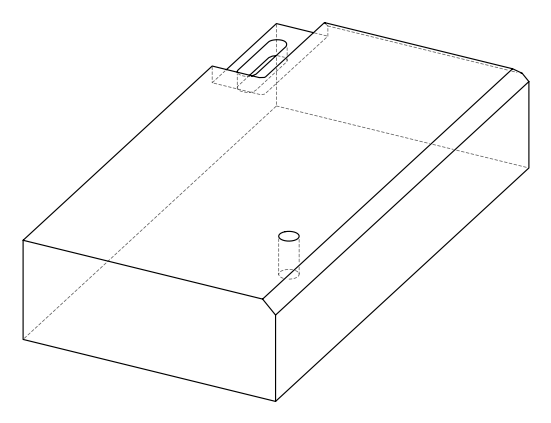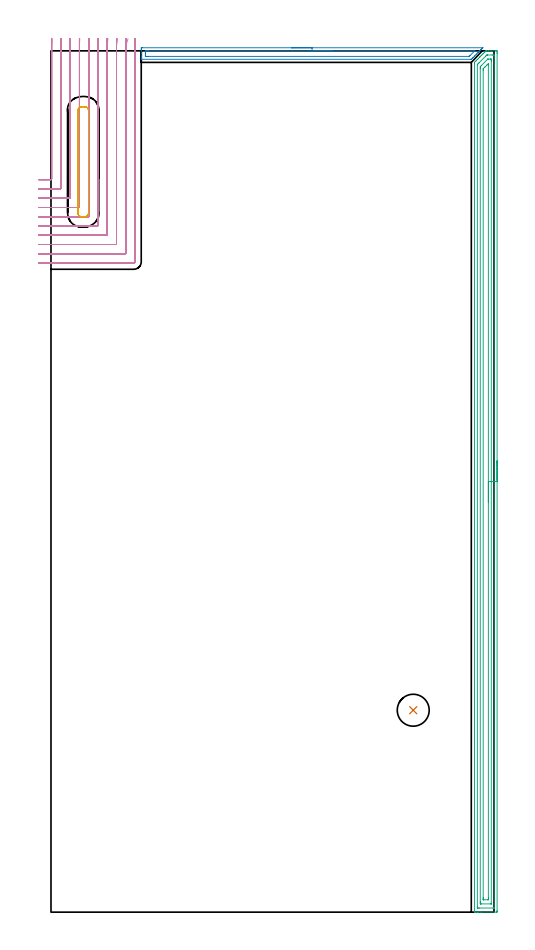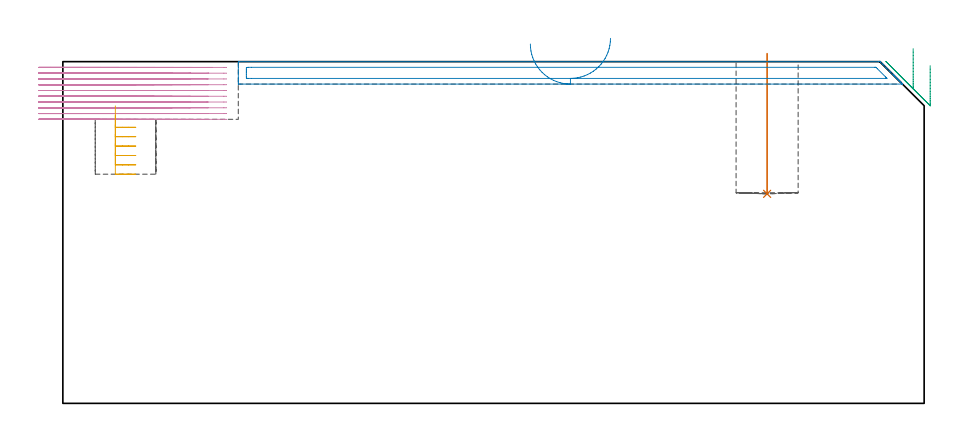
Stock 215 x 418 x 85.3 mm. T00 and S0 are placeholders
(PLAN: 5 operations, 3 tool changes, 43.9 min)
(1 INDEXABLE_INSERT_DRILL_BLIND_HOLE_FROM_SOLID | STEP1POCKET | NXT0302_002 | 0.14 min | 6178 mm3)
(2 AREA_MILL | FG_CHAMFER_SURFACE | UGT0205_001 | 2.81 min | 2708 mm3)
(3 AREA_MILL_1 | FG_CHAMFER_SURFACE_1 | UGT0205_001 | 13.59 min | 25181 mm3)
(4 MILL_CORNER_NOTCH_RECTANGULAR | CORNER_NOTCH_RECTANGULAR | UGT0201_124 | Follow Part, ap 1.5, ae 75% | 25.51 min | 66760 mm3)
(5 MILL_RECTANGULAR_POCKET | POCKET_RECTANGULAR_STRAIGHT | UGT0201_128 | Follow Part, ap 2.5, ae 75% | 1.89 min | 12580 mm3)
(TOOL NXT0302_002 | Index. Insert Drill 15.5mm [880-D1550L20-05] | D15.5 PA176 FL78 Z2)
(TOOL UGT0205_001 | Chamfer Mill 20 x 3 x 45 deg. | D20 FL50 Z2)
(TOOL UGT0201_124 | Carbide End Mill 6.0 | D6 FL15 Z4)
(TOOL UGT0201_128 | Carbide End Mill 10.0 | D10 FL15 Z4)
(OP 1 INDEXABLE_INSERT_DRILL_BLIND_HOLE_FROM_SOLID)
G17 G21 G94 G90
T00 M6
G54
G17 G0 G90 X175.8 Y98. S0 M3
G43 Z95.3 H1
G94 G81 G98 Z52.3 F250. R87.3
G80
M5
M2
(OP 2 AREA_MILL)
G17 G21 G94 G90
T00 M6
G54
G17 G0 G90 X116.7 Y419.5 S1061 M3
G43 Z95.3 H0
Z89.7
G94 G1 X116.738 Z88.828 F250.
X116.852 Z87.963
X117.041 Z87.112
X117.303 Z86.28
X117.637 Z85.474
X118.04 Z84.7
X118.509 Z83.964
X119.04 Z83.272
X119.629 Z82.629
X120.272 Z82.039
X120.964 Z81.508
X121.7 Z81.04
X122.474 Z80.637
X123.28 Z80.303
X124.112 Z80.041
X124.964 Z79.852
X125.828 Z79.738
X126.7 Z79.7
X209.354
X209.566 Y419.494 Z79.704
X209.581 Y419.492 Z79.705
X209.566 Y419.465 Z79.733
X209.191 Y419.091 Z80.109
X209.027 Y418.926 Z80.271
X208.97 Y418.869 Z80.33
X208.787 Y418.686 Z80.513
X208.73 Y418.629 Z80.568
X208.672 Y418.571 Z80.628
X208.491 Y418.391 Z80.808
X208.434 Y418.332 Z80.865
X208.373 Y418.273 Z80.926
X208.196 Y418.095 Z81.104
X208.137 Y418.035 Z81.161
X208.075 Y417.975 Z81.224
X207.9 Y417.8 Z81.399
X207.84 Y417.739 Z81.458
X207.777 Y417.677 Z81.522
X207.605 Y417.504 Z81.695
X207.543 Y417.442 Z81.755
X207.479 Y417.379 Z81.82
X207.309 Y417.209 Z81.99
X207.247 Y417.145 Z82.051
X206.555 Y416.455 Z82.745
X206.357 Y416.255 Z82.942
X205.677 Y415.577 Z83.623
X205.466 Y415.365 Z83.832
X204.798 Y414.698 Z84.502
X204.576 Y414.474 Z84.722
X204.103 Y414.003 Z85.194
X204.002 Y413.906 Z85.292
X203.604 Y413.9 Z85.3
X43.983
X43.81 Y413.903 Z85.288
X43.807 Y413.951 Z85.241
X43.8 Y414.371 Z84.829
Y414.635 Z84.565
Y415.365 Z83.831
Y416.62 Z82.577
Y418.035 Z81.16
Y418.663 Z80.533
X43.802 Y418.926 Z80.271
X43.808 Y419.491 Z79.705
X43.86 Y419.494 Z79.703
X44.43 Y419.5 Z79.7
X126.7
Y418.086 Z81.114
X205.443 Y418.085 Z81.115
X205.545 Y418.083 Z81.117
X205.716 Y418.077 Z81.123
X205.679 Y418.035 Z81.165
X205.538 Y417.89 Z81.31
X205.393 Y417.743 Z81.457
X203.309 Y415.659 Z83.541
X203.012 Y415.365 Z83.835
X202.977 Y415.334 Z83.866
X202.962 Y415.324 Z83.876
X202.912 Y415.32 Z83.88
X202.811 Y415.316 Z83.884
X202.76 Y415.314 Z83.886
X202.71
X47.113
X46.266 Y415.318 Z83.882
X46.219 Y415.321 Z83.879
X45.81 Y415.365 Z83.835
X45.803 Y415.779 Z83.421
X45.801 Y416.255 Z82.945
X45.8 Y416.672 Z82.528
X45.801 Y417.145 Z82.055
X45.803 Y417.56 Z81.64
X45.81 Y418.035 Z81.165
X46.175 Y418.08 Z81.12
X46.219 Y418.082 Z81.118
X47.063 Y418.086 Z81.114
X47.113
X126.7
X127.572 Z81.152
X128.437 Z81.266
X129.288 Z81.455
X130.12 Z81.717
X130.926 Z82.051
X131.7 Z82.454
X132.436 Z82.923
X133.128 Z83.454
X133.771 Z84.043
X134.36 Z84.686
X134.892 Z85.378
X135.36 Z86.114
X135.763 Z86.888
X136.097 Z87.694
X136.359 Z88.526
X136.548 Z89.378
X136.662 Z90.243
X136.7 Z91.114
G0 Z95.3
M5
M2
(OP 3 AREA_MILL_1)
G17 G21 G94 G90
T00 M6
G54
G17 G0 G90 X216.5 Y219. S1061 M3
G43 Z95.3 H0
Z84.3
G94 G1 Y218.962 Z83.428 F250.
Y218.848 Z82.563
Y218.659 Z81.712
Y218.397 Z80.88
Y218.063 Z80.074
Y217.66 Z79.3
Y217.192 Z78.564
Y216.66 Z77.872
Y216.071 Z77.229
Y215.428 Z76.64
Y214.736 Z76.108
Y214. Z75.64
Y213.226 Z75.237
Y212.42 Z74.903
Y211.588 Z74.641
Y210.737 Z74.452
Y209.872 Z74.338
Y209. Z74.3
Y0.631
X216.497 Y0.331 Z74.302
X216.492 Y0.01 Z74.306
X216.167 Y0. Z74.631
X208.771 Z82.024
X207.354 Z83.442
X206.987 Z83.808
X206.253 Z84.546
X205.99 Z84.81
X205.561 Z85.23
X205.506 Z85.285
X205.502 Y0.007 Z85.288
X205.5 Y0.184 Z85.3
Y412.003
X205.506 Y412.402 Z85.292
X205.599 Y412.5 Z85.199
X206.095 Y412.997 Z84.701
X206.541 Y413.442 Z84.258
X206.987 Y413.889 Z83.809
X207.433 Y414.333 Z83.366
X207.879 Y414.781 Z82.917
X208.084 Y414.984 Z82.715
X208.155 Y415.055 Z82.645
X208.771 Y415.672 Z82.025
X208.978 Y415.878 Z81.821
X209.039 Y415.939 Z81.761
X209.662 Y416.564 Z81.134
X209.872 Y416.773 Z80.927
X209.923 Y416.823 Z80.877
X210.554 Y417.456 Z80.242
X210.767 Y417.667 Z80.033
X210.807 Y417.707 Z79.993
X211. Y417.9 Z79.799
X211.067 Y417.965 Z79.732
X211.11 Y417.999 Z79.687
X211.446 Y418. Z79.352
X211.55 Z79.248
X212.338 Z78.457
X213.596 Z77.201
X215.013 Z75.783
X215.642 Z75.154
X215.905 Y417.998 Z74.892
X216.491 Y417.992 Z74.305
X216.493 Y417.959 Z74.303
X216.499 Y417.369 Z74.301
X216.5 Y416.772 Z74.3
Y209.
X215.086 Z75.714
X215.085 Y2.273 Z75.715
X215.082 Y2.127 Z75.718
X215.079 Y2.031 Z75.721
X215.073 Y2.009 Z75.727
X215.064 Y2.007 Z75.736
X215.013 Y2.004 Z75.787
X214.539 Y2. Z76.261
X207.879 Z82.921
X207.404 Y2.001 Z83.396
X206.987 Y2.008 Z83.813
X206.934 Y2.01 Z83.866
X206.921 Y2.201 Z83.879
X206.916 Y2.347 Z83.884
X206.915 Y2.42 Z83.885
Y411.109
X206.916 Y411.18 Z83.884
X206.92 Y411.254 Z83.88
X206.928 Y411.367 Z83.872
X206.987 Y411.43 Z83.813
X207.271 Y411.719 Z83.529
X207.553 Y412.003 Z83.247
X207.716 Y412.166 Z83.084
X210.842 Y415.292 Z79.958
X211.13 Y415.58 Z79.67
X211.29 Y415.736 Z79.51
X211.446 Y415.884 Z79.354
X211.566 Y415.99 Z79.234
X211.683 Y415.994 Z79.117
X211.92 Y415.999 Z78.88
X214.121 Y416. Z76.679
X214.596 Y415.999 Z76.204
X215.013 Y415.992 Z75.787
X215.066 Y415.99 Z75.734
X215.079 Y415.799 Z75.721
X215.084 Y415.653 Z75.716
X215.085 Y415.58 Z75.715
X215.086 Y209. Z75.714
X213.672 Z77.128
X213.671 Y4.097 Z77.129
Y4.042
X213.668 Y4.016 Z77.132
X213.666 Y4.01 Z77.134
X213.644 Y4.007 Z77.156
X213.436 Y4.001 Z77.364
X208.771 Z82.029
X208.563 Y4.004 Z82.237
X208.425 Y4.009 Z82.375
X208.335 Y4.016 Z82.465
X208.333 Y4.061 Z82.467
X208.33 Y4.208 Z82.47
X208.329 Y4.652 Z82.471
X208.328 Y5.103 Z82.472
X208.329 Y409.32 Z82.471
X208.33 Y409.763 Z82.47
X208.333 Y410.215 Z82.467
X208.336 Y410.32 Z82.465
X208.403 Y410.395 Z82.397
X208.494 Y410.492 Z82.306
X208.771 Y410.771 Z82.029
X208.939 Y410.94 Z81.861
X211.793 Y413.792 Z79.007
X211.977 Y413.966 Z78.823
X212.007 Y413.99 Z78.793
X212.061 Y413.995 Z78.739
X212.131 Y413.999 Z78.669
X213.229 Z77.571
X213.437 Y413.996 Z77.363
X213.575 Y413.991 Z77.225
X213.665 Y413.984 Z77.135
X213.667 Y413.939 Z77.133
X213.67 Y413.792 Z77.13
X213.671 Y413.348 Z77.129
X213.672 Y412.897 Z77.128
Y209.
X212.257 Z78.543
Y6.891
X212.253 Y6.082 Z78.547
X212.251 Y6.026 Z78.549
X212.246 Y6.01 Z78.554
X212.223 Y6.008 Z78.577
X212.112 Y6.003 Z78.688
X211.89 Y6.001 Z78.91
X210.109 Z80.691
X209.887 Y6.003 Z80.913
X209.777 Y6.007 Z81.023
X209.754 Y6.01 Z81.046
X209.749 Y6.023 Z81.051
X209.748 Y6.065 Z81.052
X209.743 Y6.81 Z81.057
Y6.891
Y408.426
X209.748 Y409.235 Z81.052
X209.749 Y409.276 Z81.051
X209.778 Y409.32 Z81.022
X210.609 Y410.16 Z80.191
X211.558 Y411.109 Z79.242
X211.79 Y411.336 Z79.01
X211.954 Y411.493 Z78.846
X212.251 Y411.76 Z78.55
X212.257 Y411.033 Z78.543
Y209.
Y208.128 Z78.581
Y207.264 Z78.695
Y206.412 Z78.883
Y205.58 Z79.146
Y204.774 Z79.48
Y204. Z79.882
Y203.264 Z80.351
Y202.572 Z80.882
Y201.929 Z81.472
Y201.34 Z82.115
Y200.809 Z82.807
Y200.34 Z83.543
Y199.937 Z84.316
Y199.603 Z85.122
Y199.341 Z85.954
Y199.152 Z86.806
Y199.038 Z87.671
Y199. Z88.543
G0 Z95.3
M5
M2
(OP 4 MILL_CORNER_NOTCH_RECTANGULAR)
G17 G21 G94 G90
T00 M6
G54
G17 G0 G90 X-6. Y355.5 S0 M3
G43 Z95.3 H0
Z83.86
G94 G1 X-3. F250.
X0.004 F500.
G3 X0.3 Y355.796 R0.3
G1 Y419.678
G2 X0.322 Y421. R40.5
G1 X0.42 Y423.998 F250.
G0 Z95.3
X-6. Y351.
Z83.86
G1 X-3.
X4.504 F500.
G3 X4.8 Y351.296 R0.3
G1 Y419.678
G2 X4.824 Y421. R36.
G1 X4.934 Y423.998 F250.
G0 Z95.3
X-6. Y346.5
Z83.86
G1 X-3.
X9.003 F500.
G3 X9.3 Y346.797 R0.3
G1 Y419.678
G2 X9.328 Y421. R31.5
G1 X9.454 Y423.997 F250.
G0 Z95.3
X-6. Y342.
Z83.86
G1 X-3.
X13.503 F500.
G3 X13.8 Y342.297 R0.3
G1 Y419.678
G2 X13.832 Y421. R27.
G1 X13.979 Y423.996 F250.
G0 Z95.3
X-6. Y337.5
Z83.86
G1 X-3.
X18.003 F500.
G3 X18.3 Y337.797 R0.3
G1 Y419.678
G2 X18.339 Y421. R22.5
G1 X18.515 Y423.995 F250.
G0 Z95.3
X-6. Y333.
Z83.86
G1 X-3.
X22.503 F500.
G3 X22.8 Y333.297 R0.3
G1 Y419.678
G2 X22.849 Y421. R18.
G1 X23.069 Y423.992 F250.
G0 Z95.3
X-6. Y328.5
Z83.86
G1 X-3.
X27.003 F500.
G3 X27.3 Y328.797 R0.3
G1 Y419.678
G2 X27.365 Y421. R13.5
G1 X27.659 Y423.986 F250.
G0 Z95.3
X-6. Y324.
Z83.86
G1 X-3.
X31.503 F500.
G3 X31.8 Y324.297 R0.3
G1 Y419.678
G2 X31.898 Y421. R9.
G1 X32.338 Y423.967 F250.
G0 Z95.3
X-6. Y319.5
Z83.86
G1 X-3.
X36.003 F500.
G3 X36.3 Y319.797 R0.3
G1 Y419.678
G2 X36.499 Y421. R4.5
G1 X37.38 Y423.868 F250.
G0 Z95.3
X-6. Y315.
Z83.86
G1 X-3.
X40.2 F500.
G3 X40.8 Y315.6 R0.6
G1 Y419.678
Y422.678 F250.
G0 Z95.3
X-6. Y355.5
Z82.42
G1 X-3.
X0.004 F500.
G3 X0.3 Y355.796 R0.3
G1 Y420.832
Y421.
X0.313 Y424. F250.
G0 Z95.3
X-6. Y351.
Z82.42
G1 X-3.
X4.504 F500.
G3 X4.8 Y351.296 R0.3
G1 Y420.832
Y421.
X4.814 Y424. F250.
G0 Z95.3
X-6. Y346.5
Z82.42
G1 X-3.
X9.003 F500.
G3 X9.3 Y346.797 R0.3
G1 Y420.832
Y421.
X9.316 Y424. F250.
G0 Z95.3
X-6. Y342.
Z82.42
G1 X-3.
X13.503 F500.
G3 X13.8 Y342.297 R0.3
G1 Y420.832
X13.801 Y421.
X13.819 Y424. F250.
G0 Z95.3
X-6. Y337.5
Z82.42
G1 X-3.
X18.003 F500.
G3 X18.3 Y337.797 R0.3
G1 Y420.832
X18.301 Y421.
X18.323 Y424. F250.
G0 Z95.3
X-6. Y333.
Z82.42
G1 X-3.
X22.503 F500.
G3 X22.8 Y333.297 R0.3
G1 Y420.832
X22.801 Y421.
X22.829 Y424. F250.
G0 Z95.3
X-6. Y328.5
Z82.42
G1 X-3.
X27.003 F500.
G3 X27.3 Y328.797 R0.3
G1 Y420.832
X27.301 Y421.
X27.338 Y424. F250.
G0 Z95.3
X-6. Y324.
Z82.42
G1 X-3.
X31.503 F500.
G3 X31.8 Y324.297 R0.3
G1 Y420.832
X31.802 Y421.
X31.858 Y423.999 F250.
G0 Z95.3
X-6. Y319.5
Z82.42
G1 X-3.
X36.003 F500.
G3 X36.3 Y319.797 R0.3
G1 Y420.832
X36.303 Y421.
X36.415 Y423.998 F250.
G0 Z95.3
X-6. Y315.
Z82.42
G1 X-3.
X40.2 F500.
G3 X40.8 Y315.6 R0.6
G1 Y420.832
Y423.832 F250.
G0 Z95.3
X-6. Y355.5
Z80.98
G1 X-3.
X0.004 F500.
G3 X0.3 Y355.796 R0.3
G1 Y421.
Y424. F250.
G0 Z95.3
X-6. Y351.
Z80.98
G1 X-3.
X4.504 F500.
G3 X4.8 Y351.296 R0.3
G1 Y421.
Y424. F250.
G0 Z95.3
X-6. Y346.5
Z80.98
G1 X-3.
X9.003 F500.
G3 X9.3 Y346.797 R0.3
G1 Y421.
Y424. F250.
G0 Z95.3
X-6. Y342.
Z80.98
G1 X-3.
X13.503 F500.
G3 X13.8 Y342.297 R0.3
G1 Y421.
Y424. F250.
G0 Z95.3
X-6. Y337.5
Z80.98
G1 X-3.
X18.003 F500.
G3 X18.3 Y337.797 R0.3
G1 Y421.
Y424. F250.
G0 Z95.3
X-6. Y333.
Z80.98
G1 X-3.
X22.503 F500.
G3 X22.8 Y333.297 R0.3
G1 Y421.
Y424. F250.
G0 Z95.3
X-6. Y328.5
Z80.98
G1 X-3.
X27.003 F500.
G3 X27.3 Y328.797 R0.3
G1 Y421.
Y424. F250.
G0 Z95.3
X-6. Y324.
Z80.98
G1 X-3.
X31.503 F500.
G3 X31.8 Y324.297 R0.3
G1 Y421.
Y424. F250.
G0 Z95.3
X-6. Y319.5
Z80.98
G1 X-3.
X36.003 F500.
G3 X36.3 Y319.797 R0.3
G1 Y421.
Y424. F250.
G0 Z95.3
X-6. Y315.
Z80.98
G1 X-3.
X40.2 F500.
G3 X40.8 Y315.6 R0.6
G1 Y421.
Y424. F250.
G0 Z95.3
X-6. Y355.5
Z79.54
G1 X-3.
X0.004 F500.
G3 X0.3 Y355.796 R0.3
G1 Y421.
Y424. F250.
G0 Z95.3
X-6. Y351.
Z79.54
G1 X-3.
X4.504 F500.
G3 X4.8 Y351.296 R0.3
G1 Y421.
Y424. F250.
G0 Z95.3
X-6. Y346.5
Z79.54
G1 X-3.
X9.003 F500.
G3 X9.3 Y346.797 R0.3
G1 Y421.
Y424. F250.
G0 Z95.3
X-6. Y342.
Z79.54
G1 X-3.
X13.503 F500.
G3 X13.8 Y342.297 R0.3
G1 Y421.
Y424. F250.
G0 Z95.3
X-6. Y337.5
Z79.54
G1 X-3.
X18.003 F500.
G3 X18.3 Y337.797 R0.3
G1 Y421.
Y424. F250.
G0 Z95.3
X-6. Y333.
Z79.54
G1 X-3.
X22.503 F500.
G3 X22.8 Y333.297 R0.3
G1 Y421.
Y424. F250.
G0 Z95.3
X-6. Y328.5
Z79.54
G1 X-3.
X27.003 F500.
G3 X27.3 Y328.797 R0.3
G1 Y421.
Y424. F250.
G0 Z95.3
X-6. Y324.
Z79.54
G1 X-3.
X31.503 F500.
G3 X31.8 Y324.297 R0.3
G1 Y421.
Y424. F250.
G0 Z95.3
X-6. Y319.5
Z79.54
G1 X-3.
X36.003 F500.
G3 X36.3 Y319.797 R0.3
G1 Y421.
Y424. F250.
G0 Z95.3
X-6. Y315.
Z79.54
G1 X-3.
X40.2 F500.
G3 X40.8 Y315.6 R0.6
G1 Y421.
Y424. F250.
G0 Z95.3
X-6. Y355.5
Z78.1
G1 X-3.
X0.004 F500.
G3 X0.3 Y355.796 R0.3
G1 Y421.
Y424. F250.
G0 Z95.3
X-6. Y351.
Z78.1
G1 X-3.
X4.504 F500.
G3 X4.8 Y351.296 R0.3
G1 Y421.
Y424. F250.
G0 Z95.3
X-6. Y346.5
Z78.1
G1 X-3.
X9.003 F500.
G3 X9.3 Y346.797 R0.3
G1 Y421.
Y424. F250.
G0 Z95.3
X-6. Y342.
Z78.1
G1 X-3.
X13.503 F500.
G3 X13.8 Y342.297 R0.3
G1 Y421.
Y424. F250.
G0 Z95.3
X-6. Y337.5
Z78.1
G1 X-3.
X18.003 F500.
G3 X18.3 Y337.797 R0.3
G1 Y421.
Y424. F250.
G0 Z95.3
X-6. Y333.
Z78.1
G1 X-3.
X22.503 F500.
G3 X22.8 Y333.297 R0.3
G1 Y421.
Y424. F250.
G0 Z95.3
X-6. Y328.5
Z78.1
G1 X-3.
X27.003 F500.
G3 X27.3 Y328.797 R0.3
G1 Y421.
Y424. F250.
G0 Z95.3
X-6. Y324.
Z78.1
G1 X-3.
X31.503 F500.
G3 X31.8 Y324.297 R0.3
G1 Y421.
Y424. F250.
G0 Z95.3
X-6. Y319.5
Z78.1
G1 X-3.
X36.003 F500.
G3 X36.3 Y319.797 R0.3
G1 Y421.
Y424. F250.
G0 Z95.3
X-6. Y315.
Z78.1
G1 X-3.
X40.2 F500.
G3 X40.8 Y315.6 R0.6
G1 Y421.
Y424. F250.
G0 Z95.3
X-6. Y355.5
Z76.66
G1 X-3.
X0.004 F500.
G3 X0.3 Y355.796 R0.3
G1 Y421.
Y424. F250.
G0 Z95.3
X-6. Y351.
Z76.66
G1 X-3.
X4.504 F500.
G3 X4.8 Y351.296 R0.3
G1 Y421.
Y424. F250.
G0 Z95.3
X-6. Y346.5
Z76.66
G1 X-3.
X9.003 F500.
G3 X9.3 Y346.797 R0.3
G1 Y421.
Y424. F250.
G0 Z95.3
X-6. Y342.
Z76.66
G1 X-3.
X13.503 F500.
G3 X13.8 Y342.297 R0.3
G1 Y421.
Y424. F250.
G0 Z95.3
X-6. Y337.5
Z76.66
G1 X-3.
X18.003 F500.
G3 X18.3 Y337.797 R0.3
G1 Y421.
Y424. F250.
G0 Z95.3
X-6. Y333.
Z76.66
G1 X-3.
X22.503 F500.
G3 X22.8 Y333.297 R0.3
G1 Y421.
Y424. F250.
G0 Z95.3
X-6. Y328.5
Z76.66
G1 X-3.
X27.003 F500.
G3 X27.3 Y328.797 R0.3
G1 Y421.
Y424. F250.
G0 Z95.3
X-6. Y324.
Z76.66
G1 X-3.
X31.503 F500.
G3 X31.8 Y324.297 R0.3
G1 Y421.
Y424. F250.
G0 Z95.3
X-6. Y319.5
Z76.66
G1 X-3.
X36.003 F500.
G3 X36.3 Y319.797 R0.3
G1 Y421.
Y424. F250.
G0 Z95.3
X-6. Y315.
Z76.66
G1 X-3.
X40.2 F500.
G3 X40.8 Y315.6 R0.6
G1 Y421.
Y424. F250.
G0 Z95.3
X-6. Y355.5
Z75.22
G1 X-3.
X0.004 F500.
G3 X0.3 Y355.796 R0.3
G1 Y421.
Y424. F250.
G0 Z95.3
X-6. Y351.
Z75.22
G1 X-3.
X4.504 F500.
G3 X4.8 Y351.296 R0.3
G1 Y421.
Y424. F250.
G0 Z95.3
X-6. Y346.5
Z75.22
G1 X-3.
X9.003 F500.
G3 X9.3 Y346.797 R0.3
G1 Y421.
Y424. F250.
G0 Z95.3
X-6. Y342.
Z75.22
G1 X-3.
X13.503 F500.
G3 X13.8 Y342.297 R0.3
G1 Y421.
Y424. F250.
G0 Z95.3
X-6. Y337.5
Z75.22
G1 X-3.
X18.003 F500.
G3 X18.3 Y337.797 R0.3
G1 Y421.
Y424. F250.
G0 Z95.3
X-6. Y333.
Z75.22
G1 X-3.
X22.503 F500.
G3 X22.8 Y333.297 R0.3
G1 Y421.
Y424. F250.
G0 Z95.3
X-6. Y328.5
Z75.22
G1 X-3.
X27.003 F500.
G3 X27.3 Y328.797 R0.3
G1 Y421.
Y424. F250.
G0 Z95.3
X-6. Y324.
Z75.22
G1 X-3.
X31.503 F500.
G3 X31.8 Y324.297 R0.3
G1 Y421.
Y424. F250.
G0 Z95.3
X-6. Y319.5
Z75.22
G1 X-3.
X36.003 F500.
G3 X36.3 Y319.797 R0.3
G1 Y421.
Y424. F250.
G0 Z95.3
X-6. Y315.
Z75.22
G1 X-3.
X40.2 F500.
G3 X40.8 Y315.6 R0.6
G1 Y421.
Y424. F250.
G0 Z95.3
X-6. Y355.5
Z73.78
G1 X-3.
X0.004 F500.
G3 X0.3 Y355.796 R0.3
G1 Y421.
Y424. F250.
G0 Z95.3
X-6. Y351.
Z73.78
G1 X-3.
X4.504 F500.
G3 X4.8 Y351.296 R0.3
G1 Y421.
Y424. F250.
G0 Z95.3
X-6. Y346.5
Z73.78
G1 X-3.
X9.003 F500.
G3 X9.3 Y346.797 R0.3
G1 Y421.
Y424. F250.
G0 Z95.3
X-6. Y342.
Z73.78
G1 X-3.
X13.503 F500.
G3 X13.8 Y342.297 R0.3
G1 Y421.
Y424. F250.
G0 Z95.3
X-6. Y337.5
Z73.78
G1 X-3.
X18.003 F500.
G3 X18.3 Y337.797 R0.3
G1 Y421.
Y424. F250.
G0 Z95.3
X-6. Y333.
Z73.78
G1 X-3.
X22.503 F500.
G3 X22.8 Y333.297 R0.3
G1 Y421.
Y424. F250.
G0 Z95.3
X-6. Y328.5
Z73.78
G1 X-3.
X27.003 F500.
G3 X27.3 Y328.797 R0.3
G1 Y421.
Y424. F250.
G0 Z95.3
X-6. Y324.
Z73.78
G1 X-3.
X31.503 F500.
G3 X31.8 Y324.297 R0.3
G1 Y421.
Y424. F250.
G0 Z95.3
X-6. Y319.5
Z73.78
G1 X-3.
X36.003 F500.
G3 X36.3 Y319.797 R0.3
G1 Y421.
Y424. F250.
G0 Z95.3
X-6. Y315.
Z73.78
G1 X-3.
X40.2 F500.
G3 X40.8 Y315.6 R0.6
G1 Y421.
Y424. F250.
G0 Z95.3
X-6. Y355.5
Z72.34
G1 X-3.
X0.004 F500.
G3 X0.3 Y355.796 R0.3
G1 Y421.
Y424. F250.
G0 Z95.3
X-6. Y351.
Z72.34
G1 X-3.
X4.504 F500.
G3 X4.8 Y351.296 R0.3
G1 Y421.
Y424. F250.
G0 Z95.3
X-6. Y346.5
Z72.34
G1 X-3.
X9.003 F500.
G3 X9.3 Y346.797 R0.3
G1 Y421.
Y424. F250.
G0 Z95.3
X-6. Y342.
Z72.34
G1 X-3.
X13.503 F500.
G3 X13.8 Y342.297 R0.3
G1 Y421.
Y424. F250.
G0 Z95.3
X-6. Y337.5
Z72.34
G1 X-3.
X18.003 F500.
G3 X18.3 Y337.797 R0.3
G1 Y421.
Y424. F250.
G0 Z95.3
X-6. Y333.
Z72.34
G1 X-3.
X22.503 F500.
G3 X22.8 Y333.297 R0.3
G1 Y421.
Y424. F250.
G0 Z95.3
X-6. Y328.5
Z72.34
G1 X-3.
X27.003 F500.
G3 X27.3 Y328.797 R0.3
G1 Y421.
Y424. F250.
G0 Z95.3
X-6. Y324.
Z72.34
G1 X-3.
X31.503 F500.
G3 X31.8 Y324.297 R0.3
G1 Y421.
Y424. F250.
G0 Z95.3
X-6. Y319.5
Z72.34
G1 X-3.
X36.003 F500.
G3 X36.3 Y319.797 R0.3
G1 Y421.
Y424. F250.
G0 Z95.3
X-6. Y315.
Z72.34
G1 X-3.
X40.2 F500.
G3 X40.8 Y315.6 R0.6
G1 Y421.
Y424. F250.
G0 Z95.3
X-6. Y355.5
Z70.9
G1 X-3.
X0.004 F500.
G3 X0.3 Y355.796 R0.3
G1 Y421.
Y424. F250.
G0 Z95.3
X-6. Y351.
Z70.9
G1 X-3.
X4.504 F500.
G3 X4.8 Y351.296 R0.3
G1 Y421.
Y424. F250.
G0 Z95.3
X-6. Y346.5
Z70.9
G1 X-3.
X9.003 F500.
G3 X9.3 Y346.797 R0.3
G1 Y421.
Y424. F250.
G0 Z95.3
X-6. Y342.
Z70.9
G1 X-3.
X13.503 F500.
G3 X13.8 Y342.297 R0.3
G1 Y421.
Y424. F250.
G0 Z95.3
X-6. Y337.5
Z70.9
G1 X-3.
X18.003 F500.
G3 X18.3 Y337.797 R0.3
G1 Y421.
Y424. F250.
G0 Z95.3
X-6. Y333.
Z70.9
G1 X-3.
X22.503 F500.
G3 X22.8 Y333.297 R0.3
G1 Y421.
Y424. F250.
G0 Z95.3
X-6. Y328.5
Z70.9
G1 X-3.
X27.003 F500.
G3 X27.3 Y328.797 R0.3
G1 Y421.
Y424. F250.
G0 Z95.3
X-6. Y324.
Z70.9
G1 X-3.
X31.503 F500.
G3 X31.8 Y324.297 R0.3
G1 Y421.
Y424. F250.
G0 Z95.3
X-6. Y319.5
Z70.9
G1 X-3.
X36.003 F500.
G3 X36.3 Y319.797 R0.3
G1 Y421.
Y424. F250.
G0 Z95.3
X-6. Y315.
Z70.9
G1 X-3.
X40.2 F500.
G3 X40.8 Y315.6 R0.6
G1 Y421.
Y424. F250.
G0 Z95.3
M5
M2
(OP 5 MILL_RECTANGULAR_POCKET)
G17 G21 G94 G90
T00 M6
G54
G17 G0 G90 X13.1 Y384.135 S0 M3
G43 Z95.3 H0
Z74.25
G94 G1 Y364.2 Z68.908 F250.
Y339.3 F500.
G3 X14.9 Y337.5 R1.8
G1 X16.4
G3 X18.2 Y339.3 R1.8
G1 Y389.1
G3 X16.4 Y390.9 R1.8
G1 X14.9
G3 X13.1 Y389.1 R1.8
G1 Y364.2
Y363.2
G0 Y384.135 Z71.908
G1 Y364.2 Z66.567 F250.
Y339.3 F500.
G3 X14.9 Y337.5 R1.8
G1 X16.4
G3 X18.2 Y339.3 R1.8
G1 Y389.1
G3 X16.4 Y390.9 R1.8
G1 X14.9
G3 X13.1 Y389.1 R1.8
G1 Y364.2
Y363.2
G0 Y384.135 Z69.567
G1 Y364.2 Z64.225 F250.
Y339.3 F500.
G3 X14.9 Y337.5 R1.8
G1 X16.4
G3 X18.2 Y339.3 R1.8
G1 Y389.1
G3 X16.4 Y390.9 R1.8
G1 X14.9
G3 X13.1 Y389.1 R1.8
G1 Y364.2
Y363.2
G0 Y384.135 Z67.225
G1 Y364.2 Z61.883 F250.
Y339.3 F500.
G3 X14.9 Y337.5 R1.8
G1 X16.4
G3 X18.2 Y339.3 R1.8
G1 Y389.1
G3 X16.4 Y390.9 R1.8
G1 X14.9
G3 X13.1 Y389.1 R1.8
G1 Y364.2
Y363.2
G0 Y384.135 Z64.883
G1 Y364.2 Z59.542 F250.
Y339.3 F500.
G3 X14.9 Y337.5 R1.8
G1 X16.4
G3 X18.2 Y339.3 R1.8
G1 Y389.1
G3 X16.4 Y390.9 R1.8
G1 X14.9
G3 X13.1 Y389.1 R1.8
G1 Y364.2
Y363.2
G0 Y384.135 Z62.542
G1 Y364.2 Z57.2 F250.
Y339.3 F500.
G3 X14.9 Y337.5 R1.8
G1 X16.4
G3 X18.2 Y339.3 R1.8
G1 Y389.1
G3 X16.4 Y390.9 R1.8
G1 X14.9
G3 X13.1 Y389.1 R1.8
G1 Y364.2
Y363.2
G0 Z95.3
M5
M2
